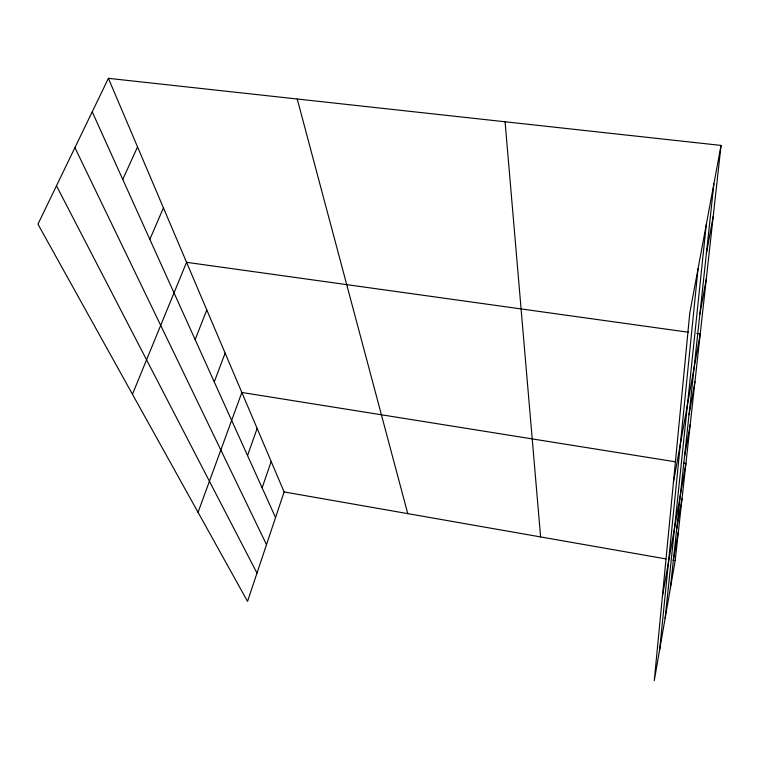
<?xml version="1.0" encoding="UTF-8"?>
<svg xmlns="http://www.w3.org/2000/svg" width="759" height="759" viewBox="0 0 759 759"><rect width="100%" height="100%" fill="white"/><g stroke="black" fill="none" stroke-linecap="round" stroke-linejoin="round"><path stroke-width="1.14" d="M659.675 649.581L698.052 268.695M665.131 618.281L706.25 224.768M670.301 588.604L713.906 183.706M721.05 145.424L689.789 313.002L654.258 680.671L675.197 560.54L721.05 145.424L108.404 78.329L37.95 224.161L247.538 601.394L284.113 491.936L108.404 78.329M676.753 528.71L682.018 498.796M673.385 559.981L678.461 531.015M684.514 456.624L690.206 424.623M662.379 596.593L685.918 463.483L683.593 463.113M689.02 414.784L694.959 381.654M673.404 482.553L700.234 333.884L696.743 333.391M699.845 314.33L706.325 278.733M706.411 253.335L713.204 216.419M262.13 487.847L271.181 461.491M247.548 455.571L257.14 428.446M198.061 512.334L241.855 392.46L675.472 461.814M214.256 381.9L225.138 353.125M195.139 339.596L206.799 309.938M132.445 394.244L186.562 262.31L688.584 332.262M149.846 239.37L163.422 207.843M122.768 179.437L137.54 146.923M284.113 491.936L665.975 558.928M672.891 560.142L675.197 560.54M56.479 185.813L256.988 573.121M74.913 147.644L266.504 544.63M92.219 111.839L275.555 517.562M297.234 99.012L407.754 513.625M505.067 121.772L540.607 536.936"/></g></svg>
